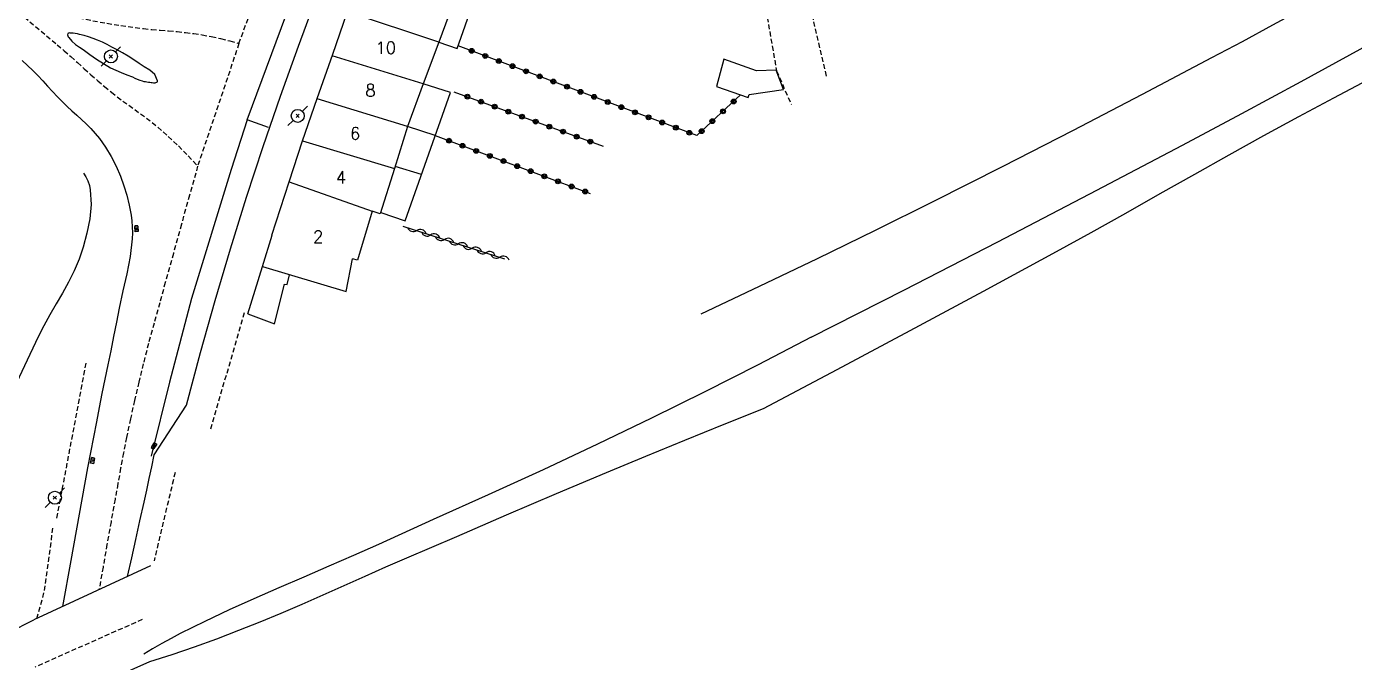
# Model space of a CAD drawing. Header units: millimetres. Extents: x 146998 to 148001, y 143000 to 144001.
# Drawn here: x 147234.3 to 147371.3, y 143567.9 to 143633.4 of the extents above; entities that cross this region are included whole.
import ezdxf
from ezdxf.enums import TextEntityAlignment as Align

# ---------------------------------------------------------------- set-up
doc = ezdxf.new("R2010")
doc.units = ezdxf.units.MM
doc.linetypes.add('DASHED', pattern=[0.75, 0.5, -0.25])
doc.layers.get('0').update_dxf_attribs({"linetype": 'CONTINUOUS'})
for name, color, linetype in [('W0001', 6, 'DASHED'), ('W0006', 2, 'CONTINUOUS'), ('W0014', 7, 'CONTINUOUS'), ('W0015', 2, 'CONTINUOUS'), ('W0021', 2, 'CONTINUOUS'), ('W0071', 7, 'CONTINUOUS'), ('W0101', 7, 'CONTINUOUS'), ('W0104', 1, 'CONTINUOUS'), ('W0112', 1, 'DASHED'), ('W0120', 7, 'CONTINUOUS'), ('W0211', 2, 'CONTINUOUS'), ('W0300', 7, 'CONTINUOUS'), ('W0310', 3, 'CONTINUOUS'), ('W0323', 7, 'CONTINUOUS'), ('W0401', 7, 'CONTINUOUS'), ('W0473', 7, 'CONTINUOUS'), ('W0991', 7, 'CONTINUOUS'), ('W1102', 7, 'CONTINUOUS')]:
    doc.layers.add(name, color=color, linetype=linetype)
doc.styles.get("Standard").update_dxf_attribs({"font": 'romans.shx', "width": 0.85})

# ---------------------------------------------------------------- blocks, each defined once
blk = doc.blocks.new('T473')
for p, q in [((-0.166667, 0.166667), (0.166667, -0.166667)), ((-0.166667, -0.166667), (0.166667, 0.166667)), ((0.500001, 0.500001), (1.000002, 1.000002)), ((-1.000002, -1.000002), (-0.500001, -0.500001))]:
    blk.add_line(p, q)
blk.add_ellipse((0, 0), major_axis=(0.471405, 0.471405), ratio=1, start_param=5.4977871438, end_param=11.780972451)
blk = doc.blocks.new('T401')
for p, q in [((-0.3, 0.3), (0, 0.3)), ((-0.3, -0.25), (-0.3, 0.3)), ((-0.3, 0.15), (0, 0.15)), ((-0.3, 0), (0, 0)), ((0, 0.3), (0, -0.25)), ((-0.3, -0.15), (0, -0.15)), ((-0.3, -0.25), (-0.3, -0.3)), ((-0.3, -0.3), (0, -0.3)), ((0, -0.3), (0, -0.25))]:
    blk.add_line(p, q)
blk = doc.blocks.new('t323o')
at = {"color": 0, "linetype": 'Continuous'}
for radius in [0.25, 0.15]:
    blk.add_circle((0, 0), radius, dxfattribs=at)
blk = doc.blocks.new('t310o')
at = {"color": 0, "linetype": 'Continuous'}
for centre, start, end in [((-0.5, 0.38), 216.8699, 323.1304), ((0.5, -0.37), 36.8699, 143.1303)]:
    blk.add_arc(centre, 0.625, start, end, dxfattribs=at)

msp = doc.modelspace()

# ---------------------------------------------------------------- linework, layer by layer
at = {"layer": 'W0001'}
for points in [[(147256.19, 143631.67), (147258.47, 143637.96), (147260.13, 143642.41), (147261.82, 143646.85), (147263.52, 143651.28), (147265.24, 143655.7), (147266.75, 143659.54), (147268.29, 143663.36), (147269.84, 143667.18), (147271.39, 143671)], [(147232.33, 143635.85), (147239.67, 143634.32), (147241.12, 143634.02), (147242.57, 143633.76), (147244.02, 143633.53), (147245.48, 143633.32), (147246.34, 143633.21), (147247.2, 143633.12), (147248.07, 143633.05), (147248.93, 143632.97), (147249.8, 143632.9), (147250.66, 143632.81), (147251.52, 143632.7), (147252.38, 143632.57), (147253.34, 143632.39), (147254.3, 143632.18), (147255.25, 143631.94), (147256.19, 143631.67)], [(147232.33, 143635.85), (147237.45, 143631.54), (147238.15, 143630.93), (147238.85, 143630.32), (147239.54, 143629.7), (147240.23, 143629.07), (147240.92, 143628.45), (147241.62, 143627.84), (147242.32, 143627.24), (147243.04, 143626.64), (147243.63, 143626.18), (147244.22, 143625.73), (147244.83, 143625.3), (147245.44, 143624.87), (147246.04, 143624.43), (147246.64, 143623.99), (147247.24, 143623.53), (147247.81, 143623.05), (147248.89, 143622.1), (147249.94, 143621.11), (147250.95, 143620.09), (147251.93, 143619.03)], [(147256.19, 143631.67), (147251.93, 143619.03)], [(147251.93, 143619.03), (147251.09, 143616.03), (147250.25, 143613.03), (147249.42, 143610.03), (147248.59, 143607.02), (147248.01, 143604.93), (147247.43, 143602.84), (147246.86, 143600.75), (147246.32, 143598.65), (147245.86, 143596.76), (147245.42, 143594.87), (147245, 143592.97), (147244.6, 143591.07), (147244.28, 143589.48), (147243.98, 143587.89), (147243.7, 143586.3), (147243.41, 143584.7), (147242.99, 143582.37), (147242.57, 143580.04), (147242.17, 143577.7), (147241.76, 143575.37)]]:
    msp.add_lwpolyline(points, dxfattribs=at)
at = {"layer": 'W0006'}
msp.add_lwpolyline([(147257.04, 143623.79), (147263.58, 143641.39), (147270.41, 143658.59), (147275.38, 143671)], dxfattribs=at)
at = {"layer": 'W0014'}
for points in [[(147250.77, 143594.4), (147252.21, 143599.8), (147253.73, 143605.17), (147255.32, 143610.52), (147256.98, 143615.84), (147258.69, 143621.06), (147260.48, 143626.24), (147262.33, 143631.41), (147264.23, 143636.56), (147266.26, 143641.88), (147268.37, 143647.17), (147270.51, 143652.46), (147272.63, 143657.74), (147273.96, 143661.06), (147275.28, 143664.37), (147276.61, 143667.69), (147277.93, 143671)], [(147233.81, 143629.92), (147234.37, 143629.42), (147234.91, 143628.9), (147235.44, 143628.37), (147235.95, 143627.82), (147236.45, 143627.27), (147236.96, 143626.73), (147237.47, 143626.18), (147237.99, 143625.65), (147238.47, 143625.18), (147238.96, 143624.73), (147239.45, 143624.29), (147239.95, 143623.84), (147240.44, 143623.38), (147240.91, 143622.91), (147241.36, 143622.41), (147241.79, 143621.89), (147242.43, 143620.97), (147243, 143620.01), (147243.51, 143619.01), (147243.96, 143617.98), (147244.32, 143617.01), (147244.63, 143616.02), (147244.87, 143615.01), (147245.06, 143613.99), (147245.14, 143613.38), (147245.18, 143612.77), (147245.19, 143612.16), (147245.16, 143611.54), (147244.95, 143609.73), (147244.61, 143607.94), (147244.21, 143606.17), (147243.84, 143604.4), (147243.55, 143602.93), (147243.26, 143601.46), (147242.96, 143600), (147242.66, 143598.53), (147242.36, 143597.07), (147242.06, 143595.6), (147241.77, 143594.14), (147241.48, 143592.67), (147240.58, 143587.91), (147239.7, 143583.15), (147238.83, 143578.39), (147237.99, 143573.62)], [(147247.44, 143589.27), (147250.77, 143594.4)], [(147244.69, 143576.72), (147245.13, 143578.64), (147245.56, 143580.55), (147245.98, 143582.47), (147246.41, 143584.39), (147246.67, 143585.61), (147246.93, 143586.83), (147247.19, 143588.04), (147247.44, 143589.27)]]:
    msp.add_lwpolyline(points, dxfattribs=at)
at = {"layer": 'W0015'}
msp.add_lwpolyline([(147247.8, 143627.81), (147247.51, 143628.46), (147246.98, 143628.94), (147246.4, 143629.28), (147245.89, 143629.6), (147245.34, 143629.99), (147244.76, 143630.36), (147244.17, 143630.7), (147243.57, 143631.04), (147243.09, 143631.3), (147242.61, 143631.56), (147242.11, 143631.8), (147241.61, 143632.02), (147241.15, 143632.19), (147240.68, 143632.35), (147240.21, 143632.49), (147239.73, 143632.61), (147239.52, 143632.66), (147239.3, 143632.7), (147239.07, 143632.73), (147238.85, 143632.74), (147238.78, 143632.75), (147238.7, 143632.76), (147238.61, 143632.75), (147238.54, 143632.7), (147238.5, 143632.58), (147238.52, 143632.46), (147238.58, 143632.36), (147238.63, 143632.28), (147238.95, 143631.9), (147239.33, 143631.58), (147239.74, 143631.31), (147240.13, 143631.04), (147240.81, 143630.54), (147241.5, 143630.06), (147242.2, 143629.6), (147242.93, 143629.18), (147243.48, 143628.91), (147244.05, 143628.67), (147244.62, 143628.45), (147245.19, 143628.22), (147245.44, 143628.11), (147245.69, 143628), (147245.95, 143627.9), (147246.21, 143627.81), (147246.37, 143627.77), (147246.54, 143627.74), (147246.7, 143627.72), (147246.87, 143627.7), (147246.99, 143627.68), (147247.12, 143627.65), (147247.24, 143627.64), (147247.36, 143627.63), (147247.45, 143627.63), (147247.54, 143627.63), (147247.63, 143627.65), (147247.72, 143627.68), (147247.73, 143627.69), (147247.74, 143627.7), (147247.75, 143627.71), (147247.75, 143627.72), (147247.76, 143627.73), (147247.77, 143627.74), (147247.78, 143627.75), (147247.78, 143627.76), (147247.79, 143627.77), (147247.8, 143627.78), (147247.8, 143627.8)], close=True, dxfattribs=at)
at = {"layer": 'W0021'}
msp.add_lwpolyline([(147259.23, 143623), (147257.04, 143623.79), (147255.38, 143618.67), (147251.3, 143605.37), (147249.04, 143596.75), (147247.15, 143589.12)], dxfattribs=at)
at = {"layer": 'W0071'}
for points in [[(147315.24, 143601.39), (147324.85, 143606.28), (147334.43, 143611.2), (147343.99, 143616.18), (147353.52, 143621.19), (147359.65, 143624.46), (147365.77, 143627.76), (147371.87, 143631.09), (147377.97, 143634.42), (147384.06, 143637.76), (147390.16, 143641.08), (147396.28, 143644.38), (147402.41, 143647.64), (147411.7, 143652.51), (147421.02, 143657.31), (147430.35, 143662.09), (147439.69, 143666.87), (147441.72, 143667.91), (147443.75, 143668.94), (147445.78, 143669.97), (147447.81, 143671)], [(147303.86, 143603.8), (147309.88, 143606.64), (147315.87, 143609.52), (147321.85, 143612.43), (147327.82, 143615.39), (147335.04, 143619.03), (147342.23, 143622.72), (147349.41, 143626.46), (147356.57, 143630.22), (147359.71, 143631.89), (147362.85, 143633.58), (147365.99, 143635.27), (147369.12, 143636.97), (147372.25, 143638.67)], [(147315.24, 143601.39), (147309.77, 143598.56), (147304.27, 143595.77), (147298.74, 143593.03), (147293.19, 143590.35), (147287.56, 143587.71), (147281.9, 143585.13), (147276.23, 143582.59), (147270.57, 143580.04), (147268.01, 143578.9), (147265.45, 143577.78), (147262.88, 143576.67), (147260.31, 143575.55), (147257.74, 143574.43), (147255.19, 143573.28), (147252.66, 143572.09), (147250.14, 143570.85), (147249.18, 143570.34), (147248.22, 143569.82), (147247.28, 143569.27), (147246.36, 143568.7)], [(147172.04, 143543.68), (147178.34, 143546.45), (147184.64, 143549.22), (147190.94, 143551.99), (147197.23, 143554.76), (147201.46, 143556.6), (147205.69, 143558.43), (147209.91, 143560.28), (147214.11, 143562.18), (147219.37, 143564.63), (147224.61, 143567.12), (147229.82, 143569.66), (147235.02, 143572.24)]]:
    msp.add_lwpolyline(points, dxfattribs=at)
at = {"layer": 'W0101'}
for points in [[(147277.46, 143637.29), (147278.64, 143636.77), (147276.8, 143631.81)], [(147265.86, 143630.58), (147267.36, 143634.87)], [(147264.26, 143625.99), (147265.86, 143630.58)], [(147276.8, 143631.81), (147275.2, 143627.52)], [(147275.2, 143627.52), (147273.57, 143623.13)], [(147262.74, 143621.63), (147264.26, 143625.99)], [(147273.57, 143623.13), (147272.23, 143618.8)], [(147261.36, 143617.42), (147262.74, 143621.63)], [(147272.23, 143618.8), (147270.77, 143614.11), (147269.95, 143614.38)], [(147258.61, 143608.68), (147258.61, 143608.68), (147259.6, 143611.9), (147259.59, 143611.91), (147261.36, 143617.42), (147261.36, 143617.42)], [(147269.95, 143614.38), (147268.43, 143609.32), (147267.89, 143609.48)], [(147258.61, 143608.68), (147267.25, 143606.09), (147267.89, 143609.48)]]:
    msp.add_lwpolyline(points, dxfattribs=at)
at = {"layer": 'W0104'}
for points in [[(147276.8, 143631.81), (147278.69, 143631.14), (147280.39, 143635.95), (147279.91, 143636.13), (147281.73, 143640.78), (147283.33, 143645.22), (147285.12, 143650.29)], [(147270.82, 143614.26), (147273.35, 143613.4), (147278.02, 143626.61), (147275.2, 143627.52)], [(147276.45, 143622.18), (147273.57, 143623.13)], [(147275.03, 143618.16), (147272.29, 143618.99)], [(147257.1, 143603.8), (147258.61, 143608.68)], [(147257.1, 143603.8), (147259.86, 143602.77), (147260.89, 143606.86), (147261.18, 143606.83), (147261.42, 143607.84)]]:
    msp.add_lwpolyline(points, dxfattribs=at)
msp.add_lwpolyline([(147311.62, 143628.92), (147309.57, 143628.84), (147306.21, 143630.07), (147305.47, 143627.25), (147308.72, 143626.1), (147308.83, 143626.42), (147312.36, 143626.93)], close=True, dxfattribs=at)
at = {"layer": 'W0112'}
for points in [[(147316.81, 143628.32), (147315.46, 143634.12), (147315.62, 143638.05), (147317.67, 143645.17)], [(147311.54, 143642.09), (147311.51, 143642.01), (147310.56, 143635.11), (147311.65, 143628.86)], [(147311.65, 143628.86), (147313.18, 143625.37)], [(147256.74, 143603.91), (147253.24, 143591.88)], [(147237.41, 143582.75), (147240.44, 143598.78)], [(147249.6, 143587.44), (147247.43, 143578.33)], [(147235.34, 143572.39), (147236.14, 143575.27), (147237.02, 143581.86)], [(147246.22, 143572.29), (147235.16, 143567.39)]]:
    msp.add_lwpolyline(points, dxfattribs=at)
at = {"layer": 'W0120'}
for points in [[(147247.06, 143577.82), (147235.02, 143572.24)], [(147246.96, 143567.92), (147232.21, 143561.37)]]:
    msp.add_lwpolyline(points, dxfattribs=at)
at = {"layer": 'W0211'}
for points in [[(147373.22, 143628.19), (147369.1, 143626.04), (147365.49, 143624.11), (147361.9, 143622.15), (147358.33, 143620.17), (147354.77, 143618.17), (147351.21, 143616.16), (147347.64, 143614.16), (147344.07, 143612.17), (147340.49, 143610.2), (147332.96, 143606.12), (147325.42, 143602.06), (147317.86, 143598.03), (147310.29, 143594.02)], [(147310.29, 143594.02), (147306.22, 143592.4), (147302.17, 143590.75), (147298.12, 143589.09), (147294.08, 143587.42), (147288.92, 143585.24), (147283.77, 143583.04), (147278.63, 143580.82), (147273.48, 143578.61), (147271.32, 143577.67), (147269.16, 143576.72), (147267, 143575.76), (147264.84, 143574.8), (147262.68, 143573.85), (147260.51, 143572.92), (147258.33, 143572.02), (147256.13, 143571.14), (147253.86, 143570.28), (147251.57, 143569.45), (147249.27, 143568.66), (147246.96, 143567.92)]]:
    msp.add_lwpolyline(points, dxfattribs=at)
at = {"layer": 'W0300'}
msp.add_lwpolyline([(147240.14, 143618.32), (147240.4, 143617.93), (147240.61, 143617.5), (147240.76, 143617.05), (147240.85, 143616.59), (147240.93, 143615.08), (147240.8, 143613.58), (147240.51, 143612.11), (147240.12, 143610.67), (147239.69, 143609.44), (147239.18, 143608.24), (147238.6, 143607.08), (147237.97, 143605.94), (147237.33, 143604.83), (147236.68, 143603.71), (147236.06, 143602.58), (147235.48, 143601.43), (147232.66, 143595.45), (147229.9, 143589.44), (147227.19, 143583.41), (147224.54, 143577.35)], dxfattribs=at)
at = {"layer": 'W0310'}
msp.add_lwpolyline([(147273.11, 143612.85), (147283.57, 143609.49)], dxfattribs=at)
at = {"layer": 'W0323'}
for points in [[(147307.95, 143626.37), (147303.44, 143622.18), (147278.79, 143631.44)], [(147278.35, 143626.7), (147293.75, 143621.08)], [(147276.45, 143622.18), (147292.43, 143616.22)]]:
    msp.add_lwpolyline(points, dxfattribs=at)
at = {"layer": 'W1102'}
for points in [[(147276.8, 143631.81), (147267.38, 143634.94)], [(147275.2, 143627.52), (147265.8, 143630.41)], [(147273.57, 143623.13), (147264.25, 143625.96)], [(147262.74, 143621.63), (147272.23, 143618.8)], [(147261.36, 143617.42), (147269.95, 143614.38)]]:
    msp.add_lwpolyline(points, dxfattribs=at)

# ---------------------------------------------------------------- block references
at = {"layer": 'W0310', "rotation": 342.1922919269281}
for p in [(147274.54, 143612.39), (147275.97, 143611.93), (147277.4, 143611.47), (147278.83, 143611.02), (147280.25, 143610.56), (147281.68, 143610.1), (147283.11, 143609.64)]:
    msp.add_blockref('t310o', p, dxfattribs=at)
at = {"layer": 'W0323'}
for p, rotation in [((147280.2, 143630.92), 159.408292824458), ((147281.6, 143630.39), 159.408292824458), ((147283, 143629.86), 159.408292824458), ((147284.41, 143629.33), 159.408292824458), ((147285.81, 143628.81), 159.408292824458), ((147287.22, 143628.28), 159.408292824458), ((147288.62, 143627.75), 159.408292824458), ((147279.76, 143626.19), 339.942863336268), ((147290.03, 143627.22), 159.408292824458), ((147291.43, 143626.69), 159.408292824458), ((147292.83, 143626.17), 159.408292824458), ((147281.17, 143625.67), 339.942863336268), ((147282.57, 143625.16), 339.942863336268), ((147294.24, 143625.64), 159.408292824458), ((147295.64, 143625.11), 159.408292824458), ((147307.23, 143625.7), 222.8146007896104), ((147283.98, 143624.65), 339.942863336268), ((147285.39, 143624.13), 339.942863336268), ((147286.8, 143623.62), 339.942863336268), ((147297.05, 143624.58), 159.408292824458), ((147298.45, 143624.06), 159.408292824458), ((147299.85, 143623.53), 159.408292824458), ((147305.03, 143623.66), 222.8146007896104), ((147306.13, 143624.68), 222.8146007896104), ((147288.21, 143623.1), 339.942863336268), ((147289.62, 143622.59), 339.942863336268), ((147291.03, 143622.07), 339.942863336268), ((147301.26, 143623), 159.408292824458), ((147302.66, 143622.47), 159.408292824458), ((147303.93, 143622.64), 222.8146007896104), ((147277.86, 143621.65), 339.5403129128839), ((147279.26, 143621.13), 339.5403129128839), ((147292.44, 143621.56), 339.942863336268), ((147280.67, 143620.6), 339.5403129128839), ((147282.07, 143620.08), 339.5403129128839), ((147283.48, 143619.55), 339.5403129128839), ((147284.89, 143619.03), 339.5403129128839), ((147286.29, 143618.51), 339.5403129128839), ((147287.7, 143617.98), 339.5403129128839), ((147289.1, 143617.46), 339.5403129128839), ((147290.51, 143616.93), 339.5403129128839), ((147291.91, 143616.41), 339.5403129128839)]:
    msp.add_blockref('t323o', p, dxfattribs=dict(at, rotation=rotation))
at = {"layer": 'W0401'}
for p, rotation in [((147245.47, 143612.57), 181.2136239839065), ((147247.54, 143590.12), 327.088730069199), ((147240.94, 143588.7), 169.3237126390184)]:
    msp.add_blockref('T401', p, dxfattribs=dict(at, rotation=rotation))
at = {"layer": 'W0473'}
for p in [(147242.98, 143630.34), (147262.25, 143624.21), (147237.2, 143584.85)]:
    msp.add_blockref('T473', p, dxfattribs=at)

# ---------------------------------------------------------------- texts
at = {"layer": 'W0991'}
for s, p in [('10', (147271.33, 143631.23)), ('8', (147269.76, 143626.85)), ('6', (147268.18, 143622.4)), ('4', (147266.72, 143617.87)), ('2', (147264.36, 143611.76))]:
    msp.add_text(s, height=1.25, dxfattribs=at).set_placement(p, align=Align.MIDDLE_CENTER)

doc.saveas('drawing.dxf')
